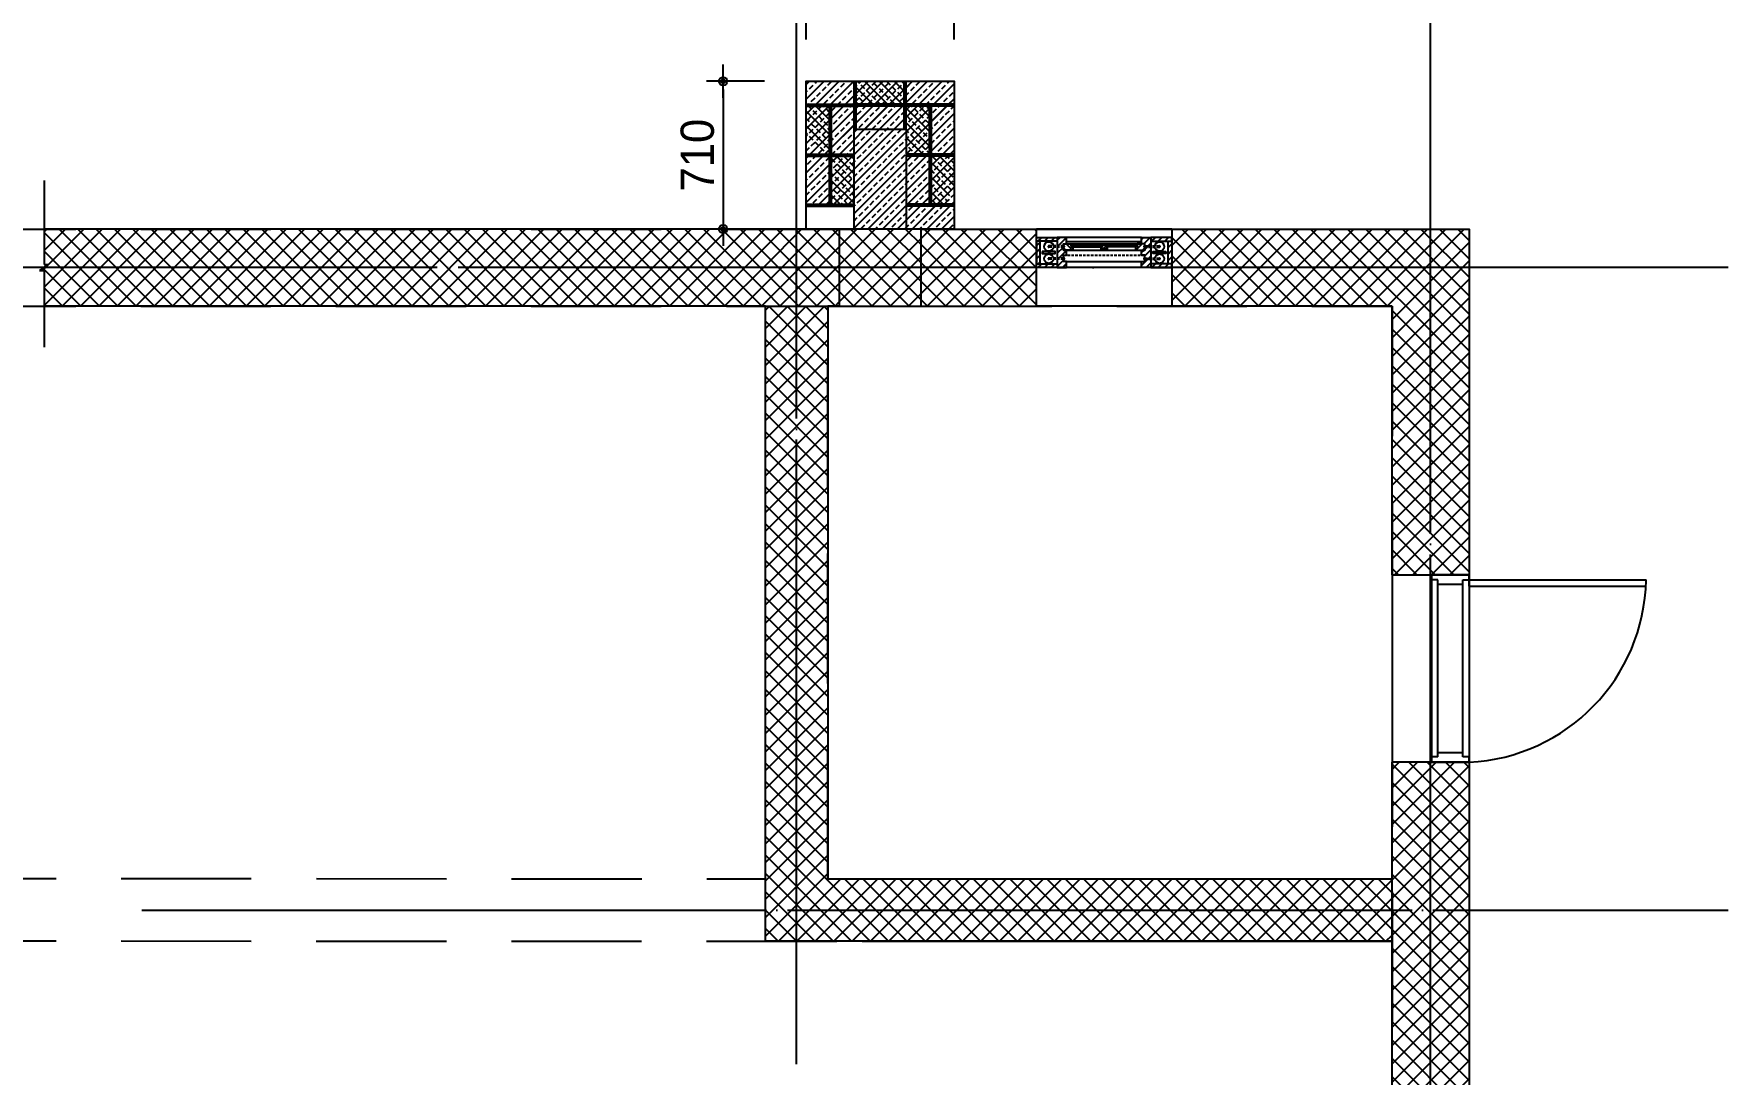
# Model space of a CAD drawing. Extents: x 62963 to 96603, y -130392 to -106632.
# Drawn here: x 83411 to 91548, y -117040 to -112045 of the extents above; entities that cross this region are included whole.
import ezdxf

# ---------------------------------------------------------------- set-up
doc = ezdxf.new("R2010")
doc.units = 0
doc.header["$LTSCALE"] = 50
doc.header["$MEASUREMENT"] = 0
doc.header["$PDMODE"] = 35
doc.header["$PDSIZE"] = -10
doc.linetypes.add('CEN', pattern=[62, 60, -1, 0, -1])
doc.linetypes.add('HIDDEN', pattern=[0.375, 0.25, -0.125])
doc.layers.get('0').update_dxf_attribs({"linetype": 'CONTINUOUS'})
doc.layers.get('DEFPOINTS').update_dxf_attribs({"linetype": 'CONTINUOUS'})
for name, color, linetype in [('4', 4, 'CONTINUOUS'), ('9', 9, 'CONTINUOUS'), ('CEN', 1, 'CEN'), ('COL', 2, 'CONTINUOUS'), ('h', 5, 'CONTINUOUS'), ('HAT', 5, 'CONTINUOUS'), ('hid', 5, 'HIDDEN'), ('SYM', 7, 'CONTINUOUS'), ('W-2', 2, 'CONTINUOUS'), ('WAL', 3, 'CONTINUOUS'), ('WID', 4, 'CONTINUOUS')]:
    doc.layers.add(name, color=color, linetype=linetype)
doc.styles.add('GHS', font='HYWULM_0.TTF')
doc.styles.add('현창', font='HYWULM_0.TTF')
doc.dimstyles.new('STANDARD$0', dxfattribs={"dimscale": 30, "dimtxt": 3, "dimasz": 1, "dimexe": 2, "dimexo": 5, "dimgap": 0.9, "dimtad": 1, "dimtoh": 1, "dimdec": 4, "dimzin": 0, "dimdsep": 46, "dimlunit": 6, "dimtxsty": 'GHS', "dimblk1": 'DIMDOT', "dimblk2": 'DIMDOT', "dimsah": 1, "dimcen": 0.09, "dimadec": 0, "dimazin": 0, "dimtfac": 1, "dimtdec": 4, "dimtofl": 0, "dimtmove": 2, "dimatfit": 3, "dimldrblk": 'DIMDOT', "dimfxl": 1, "dimtolj": 1, "dimtzin": 0, "dimarcsym": 0})
pattern_1 = [(45, (35322.82, 1087401.895), (-44.1941738, 44.1941738), []), (135, (35322.82, 1087401.895), (-44.1941738, -44.1941738), [])]
pattern_2 = [(45, (48766.4, 566930.064), (-44.194174, 44.194174), []), (135, (48766.4, 566930.064), (-44.194174, -44.194174), [])]
pattern_3 = [(45, (1115.414, -38429.577), (-15.715448, 15.715448), [])]
pattern_4 = [(45, (875.414, -38429.577), (-15.715448, 15.715448), [])]
pattern_5 = [(45, (48766.4, 566930.064), (-35.355339, 35.355339), []), (45, (48801.76, 566930.064), (-35.355339, 35.355339), [25, -12.5])]
pattern_6 = [(135, (48766.4, 566930.064), (-35.355339, -35.355339), []), (135, (48766.4, 566965.42), (-35.355339, -35.355339), [25, -12.5])]

# ---------------------------------------------------------------- blocks, each defined once
blk = doc.blocks.new('DIMDOT')
at = {"linetype": 'Continuous'}
blk.add_line((-2, 0), (2, 0), dxfattribs=at)
for radius in [0.5, 0.25]:
    blk.add_circle((0, 0), radius, dxfattribs=at)
blk = doc.blocks.new('*D10')
at = {"layer": 'DEFPOINTS', "color": 0}
for p in [(91548, -113166.9), (91548, -121956.9), (92931.1, -121956.9)]:
    blk.add_point(p, dxfattribs=at)
at = {"layer": 'SYM', "color": 211, "lineweight": -2}
for p, q in [((91748, -113166.9), (93011.1, -113166.9)), ((92931.1, -113206.9), (92931.1, -121916.9)), ((91748, -121956.9), (93011.1, -121956.9))]:
    blk.add_line(p, q, dxfattribs=at)
at = {"layer": 'SYM', "color": 211, "lineweight": -2, "xscale": 40, "yscale": 40, "zscale": 40}
for p, rotation in [((92931.1, -113166.9), 90), ((92931.1, -121956.9), 270)]:
    blk.add_blockref('DIMDOT', p, dxfattribs=dict(at, rotation=rotation))
at = {"layer": 'SYM', "color": 0, "insert": (92795.6, -117561.9), "char_height": 160, "attachment_point": 5, "rotation": 90, "style": '현창'}
blk.add_mtext('\\A1;8,790', dxfattribs=at)
blk = doc.blocks.new('*D11')
at = {"layer": 'DEFPOINTS', "color": 0}
for p in [(91548, -113166.9), (92419, -113166.9), (91548, -116251.9)]:
    blk.add_point(p, dxfattribs=at)
at = {"layer": 'SYM', "color": 211, "lineweight": -2}
for p, q in [((91748, -113166.9), (92499, -113166.9)), ((92419, -116211.9), (92419, -113206.9)), ((91748, -116251.9), (92499, -116251.9))]:
    blk.add_line(p, q, dxfattribs=at)
at = {"layer": 'SYM', "color": 211, "lineweight": -2, "xscale": 40, "yscale": 40, "zscale": 40}
for p, rotation in [((92419, -113166.9), 90), ((92419, -116251.9), 270)]:
    blk.add_blockref('DIMDOT', p, dxfattribs=dict(at, rotation=rotation))
at = {"layer": 'SYM', "color": 0, "insert": (92283.4, -114709.4), "char_height": 160, "attachment_point": 5, "rotation": 90, "style": '현창'}
blk.add_mtext('\\A1;3,085', dxfattribs=at)
blk = doc.blocks.new('*D2')
at = {"layer": 'DEFPOINTS', "color": 0}
for p in [(87120.2, -111872.9), (87120.2, -112271.9), (87830.2, -112271.9)]:
    blk.add_point(p, dxfattribs=at)
at = {"layer": 'SYM', "color": 211, "lineweight": -2}
for p, q in [((87120.2, -112071.9), (87120.2, -111792.9)), ((87830.2, -112071.9), (87830.2, -111792.9)), ((87790.2, -111872.9), (87160.2, -111872.9))]:
    blk.add_line(p, q, dxfattribs=at)
at = {"layer": 'SYM', "color": 211, "lineweight": -2, "xscale": 40, "yscale": 40, "zscale": 40, "rotation": 180}
blk.add_blockref('DIMDOT', (87120.2, -111872.9), dxfattribs=at)
at = {"layer": 'SYM', "color": 211, "lineweight": -2, "xscale": 40, "yscale": 40, "zscale": 40}
blk.add_blockref('DIMDOT', (87830.2, -111872.9), dxfattribs=at)
at = {"layer": 'SYM', "color": 0, "insert": (87475.2, -111749.7), "char_height": 160, "attachment_point": 5, "style": '현창'}
blk.add_mtext('\\A1;710', dxfattribs=at)
blk = doc.blocks.new('*D3')
at = {"layer": 'DEFPOINTS', "color": 0}
for p in [(87120.2, -112271.9), (86721.2, -112981.9), (87120.2, -112981.9)]:
    blk.add_point(p, dxfattribs=at)
at = {"layer": 'SYM', "color": 211, "lineweight": -2}
for p, q in [((86920.2, -112271.9), (86641.2, -112271.9)), ((86721.2, -112311.9), (86721.2, -112941.9)), ((86920.2, -112981.9), (86641.2, -112981.9))]:
    blk.add_line(p, q, dxfattribs=at)
at = {"layer": 'SYM', "color": 211, "lineweight": -2, "xscale": 40, "yscale": 40, "zscale": 40}
for p, rotation in [((86721.2, -112271.9), 90), ((86721.2, -112981.9), 270)]:
    blk.add_blockref('DIMDOT', p, dxfattribs=dict(at, rotation=rotation))
at = {"layer": 'SYM', "color": 0, "insert": (86598, -112626.9), "char_height": 160, "attachment_point": 5, "rotation": 90, "style": '현창'}
blk.add_mtext('\\A1;710', dxfattribs=at)

msp = doc.modelspace()

# ---------------------------------------------------------------- hatches: boundary and pattern name
at = {"layer": '9'}
h = msp.add_hatch(dxfattribs=at)
h.set_pattern_fill('ANSI31', color=256, scale=7, angle=360, style=0)
h.set_pattern_definition([(45, (1115.414, -38445.884), (-15.715448, 15.715448), [])])
h.paths.add_polyline_path([(88326.04622, -113021.91756), (88326.04622, -113039.91756), (88226.04622, -113039.91756), (88226.04622, -113021.91756)])
h = msp.add_hatch(dxfattribs=at)
h.set_pattern_fill('ANSI31', color=256, scale=7, angle=360, style=0)
h.set_pattern_definition([(45, (221993.34, -178733.99), (-15.7154482, 15.7154482), [])])
h.paths.add_polyline_path([(88356.04622, -113052.91756), (88371.04622, -113052.91756), (88371.04622, -113021.91756), (88356.04622, -113021.91756), (88326.04622, -113021.91756), (88326.04622, -113166.91756), (88371.04622, -113166.91756), (88371.04622, -113136.91756), (88356.04622, -113136.91756), (88356.04622, -113106.91756), (88371.04622, -113106.91756), (88371.04622, -113082.91756), (88356.04622, -113082.91756)])
h = msp.add_hatch(dxfattribs=at)
h.set_pattern_fill('ANSI31', color=256, scale=7, angle=360, style=0)
h.set_pattern_definition([(45, (221483.34, -178733.99), (-15.7154482, 15.7154482), [])])
h.paths.add_polyline_path([(88746.04622, -113052.91756), (88731.04622, -113052.91756), (88731.04622, -113021.91756), (88746.04622, -113021.91756), (88776.04622, -113021.91756), (88776.04622, -113166.91756), (88731.04622, -113166.91756), (88731.04622, -113136.91756), (88746.04622, -113136.91756), (88746.04622, -113106.91756), (88731.04622, -113106.91756), (88731.04622, -113082.91756), (88746.04622, -113082.91756)])
h = msp.add_hatch(dxfattribs=at)
h.set_pattern_fill('ANSI31', color=256, scale=7, angle=360, style=0)
h.set_pattern_definition([(45, (875.414, -38445.884), (-15.715448, 15.715448), [])])
h.paths.add_polyline_path([(88776.04622, -113021.91756), (88776.04622, -113039.91756), (88876.04622, -113039.91756), (88876.04622, -113021.91756)])
h = msp.add_hatch(dxfattribs=at)
h.set_pattern_fill('ANSI31', color=256, scale=7, angle=360, style=0)
h.set_pattern_definition(pattern_3)
h.paths.add_polyline_path([(88244.04622, -113039.91756), (88226.04622, -113039.91756), (88226.04622, -113148.91756), (88244.04622, -113148.91756)])
h = msp.add_hatch(dxfattribs=at)
h.set_pattern_fill('ANSI31', color=256, scale=7, angle=360, style=0)
h.set_pattern_definition(pattern_3)
h.paths.add_polyline_path([(88254.04622, -113089.91756), (88254.04622, -113099.91756), (88316.04622, -113099.91756), (88316.04622, -113089.91756)])
h = msp.add_hatch(dxfattribs=at)
h.set_pattern_fill('ANSI31', color=256, scale=7, angle=270, style=0)
h.set_pattern_definition([(315, (161787.295, -24036.333), (15.715448, 15.715448), [])])
h.paths.add_polyline_path([(88392.04622, -113067.91756), (88401.04622, -113067.91756), (88401.04622, -113082.91756), (88356.04622, -113082.91756), (88356.04622, -113052.91756), (88392.04622, -113052.91756), (88392.04622, -113059.91756), (88392.04622, -113062.91756)])
h = msp.add_hatch(dxfattribs=at)
h.set_pattern_fill('ANSI31', color=256, scale=7, angle=360, style=0)
h.set_pattern_definition([(225, (58223.527, -177658.4), (15.715448, -15.715448), [])])
h.paths.add_polyline_path([(88542.04622, -113057.91756), (88560.04622, -113057.91756), (88566.04622, -113060.41756), (88566.04622, -113062.91756), (88559.04622, -113062.91756), (88559.04622, -113067.91756), (88566.04622, -113067.91756), (88566.04622, -113077.91756), (88536.04622, -113077.91756), (88536.04622, -113067.91756), (88543.04622, -113067.91756), (88543.04622, -113062.91756), (88536.04622, -113062.91756), (88536.04622, -113060.41756)])
h = msp.add_hatch(dxfattribs=at)
h.set_pattern_fill('ANSI31', color=256, scale=7, angle=270, style=0)
h.set_pattern_definition([(225, (15314.797, -24036.333), (-15.715448, 15.715448), [])])
h.paths.add_polyline_path([(88710.04622, -113067.91756), (88701.04622, -113067.91756), (88701.04622, -113082.91756), (88746.04622, -113082.91756), (88746.04622, -113052.91756), (88710.04622, -113052.91756), (88710.04622, -113059.91756), (88710.04622, -113062.91756)])
h = msp.add_hatch(dxfattribs=at)
h.set_pattern_fill('ANSI31', color=256, scale=7, angle=360, style=0)
h.set_pattern_definition(pattern_4)
h.paths.add_polyline_path([(88848.04622, -113089.91756), (88848.04622, -113099.91756), (88786.04622, -113099.91756), (88786.04622, -113089.91756)])
h = msp.add_hatch(dxfattribs=at)
h.set_pattern_fill('ANSI31', color=256, scale=7, angle=360, style=0)
h.set_pattern_definition(pattern_4)
h.paths.add_polyline_path([(88858.04622, -113039.91756), (88876.04622, -113039.91756), (88876.04622, -113148.91756), (88858.04622, -113148.91756)])
h = msp.add_hatch(dxfattribs=at)
h.set_pattern_fill('ANSI31', color=256, scale=7, angle=360, style=0)
h.set_pattern_definition([(45, (1115.414, -38572.884), (-15.715448, 15.715448), [])])
h.paths.add_polyline_path([(88326.04622, -113148.91756), (88326.04622, -113166.91756), (88226.04622, -113166.91756), (88226.04622, -113148.91756)])
h = msp.add_hatch(dxfattribs=at)
h.set_pattern_fill('ANSI31', color=256, scale=7, angle=360, style=0)
h.set_pattern_definition([(45, (875.414, -38572.884), (-15.715448, 15.715448), [])])
h.paths.add_polyline_path([(88776.04622, -113148.91756), (88776.04622, -113166.91756), (88876.04622, -113166.91756), (88876.04622, -113148.91756)])
at = {"layer": 'HAT'}
h = msp.add_hatch(dxfattribs=at)
h.set_pattern_fill('ANSI33', color=256, scale=200, style=0)
h.set_pattern_definition(pattern_5)
h.paths.add_polyline_path([(87120.23516, -112271.91752), (87120.23516, -112381.91752), (87350.23516, -112381.91752), (87350.23516, -112271.91752)])
h = msp.add_hatch(dxfattribs=at)
h.set_pattern_fill('ANSI33', color=256, scale=200, style=0)
h.set_pattern_definition(pattern_5)
h.paths.add_polyline_path([(87350.23516, -112981.9175), (87830.23516, -112981.9175), (87830.23516, -112271.91752), (87120.23516, -112271.91752), (87120.23516, -112871.91752), (87350.23516, -112871.91752)])
h = msp.add_hatch(dxfattribs=at)
h.set_pattern_fill('ANSI33', color=256, scale=200, angle=90, style=0)
h.set_pattern_definition(pattern_6)
h.paths.add_polyline_path([(87360.23516, -112271.91752), (87360.23516, -112381.91752), (87590.23516, -112381.91752), (87590.23516, -112271.91752)])
h = msp.add_hatch(dxfattribs=at)
h.set_pattern_fill('ANSI33', color=256, scale=200, style=0)
h.set_pattern_definition(pattern_5)
h.paths.add_polyline_path([(87600.23516, -112271.91752), (87600.23516, -112381.91752), (87830.23516, -112381.91752), (87830.23516, -112271.91752)])
h = msp.add_hatch(dxfattribs=at)
h.set_pattern_fill('ANSI33', color=256, scale=200, angle=90, style=0)
h.set_pattern_definition(pattern_6)
h.paths.add_polyline_path([(87230.23516, -112391.91752), (87120.23516, -112391.91752), (87120.23516, -112524.91387), (87199.65537, -112621.91752), (87230.23516, -112621.91752)])
h = msp.add_hatch(dxfattribs=at)
h.set_pattern_fill('ANSI33', color=256, scale=200, style=0)
h.set_pattern_definition(pattern_5)
h.paths.add_polyline_path([(87240.23516, -112621.91752), (87350.23516, -112621.91752), (87350.23516, -112501.91752), (87350.23516, -112391.91752), (87240.23516, -112391.91752)])
h = msp.add_hatch(dxfattribs=at)
h.set_pattern_fill('ANSI33', color=256, scale=200, style=0)
h.set_pattern_definition(pattern_5)
h.paths.add_polyline_path([(87590.23516, -112391.91752), (87360.23516, -112391.91752), (87360.23516, -112501.91752), (87590.23516, -112501.91752)])
h = msp.add_hatch(dxfattribs=at)
h.set_pattern_fill('ANSI33', color=256, scale=200, angle=90, style=0)
h.set_pattern_definition(pattern_6)
h.paths.add_polyline_path([(87710.23516, -112391.91752), (87600.23516, -112391.91752), (87600.23516, -112501.91752), (87600.23516, -112621.91752), (87710.23516, -112621.91752)])
h = msp.add_hatch(dxfattribs=at)
h.set_pattern_fill('ANSI33', color=256, scale=200, style=0)
h.set_pattern_definition(pattern_5)
h.paths.add_polyline_path([(87720.23516, -112621.91752), (87830.23516, -112621.91752), (87830.23516, -112391.91752), (87720.23516, -112391.91752)])
h = msp.add_hatch(dxfattribs=at)
h.set_pattern_fill('ANSI33', color=256, scale=200, style=0)
h.set_pattern_definition(pattern_5)
h.paths.add_polyline_path([(87230.23516, -112643.29586), (87224.24848, -112631.91752), (87120.23516, -112631.91752), (87120.23516, -112861.91752), (87230.23516, -112861.91752)])
h.paths.add_polyline_path([(87230.23516, -112631.91752), (87224.24848, -112631.91752), (87230.23516, -112643.29586)])
h = msp.add_hatch(dxfattribs=at)
h.set_pattern_fill('ANSI33', color=256, scale=200, angle=90, style=0)
h.set_pattern_definition(pattern_6)
h.paths.add_polyline_path([(87350.23516, -112631.91752), (87240.23516, -112631.91752), (87240.23516, -112671.48157), (87247.33607, -112680.15461, -0.6328357386), (87263.8752, -112687.98881, -1), (87243.6252, -112687.98881, -0.2248629502), (87247.33607, -112680.15461), (87240.23516, -112671.48157), (87240.23516, -112861.91752), (87350.23516, -112861.91752)])
h = msp.add_hatch(dxfattribs=at)
h.set_pattern_fill('ANSI33', color=256, scale=200, style=0)
h.set_pattern_definition(pattern_5)
h.paths.add_polyline_path([(87710.23516, -112631.91752), (87600.23516, -112631.91752), (87600.23516, -112861.91752), (87710.23516, -112861.91752)])
h = msp.add_hatch(dxfattribs=at)
h.set_pattern_fill('ANSI33', color=256, scale=200, angle=90, style=0)
h.set_pattern_definition(pattern_6)
h.paths.add_polyline_path([(87720.23516, -112861.91752), (87789.81444, -112861.91752), (87830.23516, -112784.17446), (87830.23516, -112631.91752), (87720.23516, -112631.91752)])
h = msp.add_hatch(dxfattribs=at)
h.set_pattern_fill('ANSI33', color=256, scale=200, style=0)
h.set_pattern_definition(pattern_5)
h.paths.add_polyline_path([(87784.61517, -112871.91752), (87600.23516, -112871.91752), (87600.23516, -112981.9175), (87600.23516, -112981.91753), (87671.91096, -112981.91753), (87671.91096, -112981.9175), (87727.4232, -112981.9175)])
h.paths.add_polyline_path([(87830.23516, -112871.91752), (87784.61517, -112871.91752), (87727.4232, -112981.9175), (87830.23516, -112981.9175)])
h = msp.add_hatch(dxfattribs=at)
h.set_pattern_fill('ANSI37', color=256, scale=500, style=0)
h.set_pattern_definition(pattern_2)
h.paths.add_polyline_path([(86181.2217, -113166.91752), (86279.90988, -112982.66115), (83460.43892, -112982.66115), (83460.43892, -113152.46015), (83477.67528, -113152.46015), (83457.46156, -113166.91752)])
h.paths.add_polyline_path([(86082.13522, -113351.9175), (86181.2217, -113166.91752), (83457.46156, -113166.91752), (83437.24785, -113181.37488), (83460.43892, -113181.37488), (83460.43892, -113351.9175)])
h.paths.add_polyline_path([(86924.02273, -113351.9175), (86924.02273, -113166.91752), (86324.02273, -113166.91752), (86324.02273, -113351.9175)])
h.paths.add_polyline_path([(86924.02273, -113166.91752), (86924.02273, -112982.66115), (86324.02273, -112982.66115), (86324.02273, -113166.91752)])
h.paths.add_polyline_path([(86082.13522, -113351.9175), (86324.02273, -113351.9175), (86324.02273, -113166.91752), (86181.2217, -113166.91752)])
h.paths.add_polyline_path([(86181.2217, -113166.91752), (86324.02273, -113166.91752), (86324.02273, -112982.66115), (86279.90988, -112982.66115)])
h = msp.add_hatch(dxfattribs=at)
h.set_pattern_fill('ANSI37', color=256, scale=500, style=0)
h.set_pattern_definition(pattern_2)
h.paths.add_polyline_path([(87074.02273, -112981.91753), (86924.02273, -112981.91753), (86924.02273, -113166.91752), (87074.02273, -113166.91752)])
h.paths.add_polyline_path([(87074.02273, -112981.91753), (87074.02273, -113166.91752), (87278.55935, -113166.91752), (87278.55935, -112981.91753)])
h.paths.add_polyline_path([(87278.55935, -113351.9175), (87278.55935, -113166.91752), (87074.02273, -113166.91752), (87074.02273, -113351.9175)])
h.paths.add_polyline_path([(87074.02273, -113166.91752), (86924.02273, -113166.91752), (86924.02273, -113351.9175), (87074.02273, -113351.9175)])
h = msp.add_hatch(dxfattribs=at)
h.set_pattern_fill('ANSI37', color=256, scale=500, style=0)
h.set_pattern_definition(pattern_2)
h.paths.add_polyline_path([(87671.91096, -112981.91753), (87278.55935, -112981.9175), (87278.55935, -113351.91752), (87671.91096, -113351.91755)])
h = msp.add_hatch(dxfattribs=at)
h.set_pattern_fill('ANSI37', color=256, scale=500, style=0)
h.set_pattern_definition(pattern_2)
h.paths.add_polyline_path([(88226.04622, -113166.91752), (88226.04622, -112981.91752), (88196.52273, -112981.91752), (88196.52273, -112981.9175), (87830.23516, -112981.9175), (87830.23516, -112981.91752), (87727.4232, -112981.91752), (87671.91096, -113088.6868), (87671.91096, -113166.91752)])
h.paths.add_polyline_path([(87671.91096, -113166.91752), (87671.91096, -113351.9175), (88226.04622, -113351.9175), (88226.04622, -113166.91752)])
h.paths.add_polyline_path([(87671.91096, -113088.6868), (87727.4232, -112981.91752), (87671.91096, -112981.91752)], flags=16)
h = msp.add_hatch(dxfattribs=at)
h.set_pattern_fill('ANSI37', color=256, scale=500, style=0)
h.set_pattern_definition(pattern_2)
h.paths.add_polyline_path([(90119.02273, -113166.91752), (88876.04622, -113166.91752), (88876.04622, -113351.9175), (89934.02273, -113351.9175), (89934.02273, -114641.91752), (90119.02273, -114641.91752)])
h.paths.add_polyline_path([(90304.02273, -113166.91752), (90119.02273, -113166.91752), (90119.02273, -114641.91752), (90304.02273, -114641.91752)])
h.paths.add_polyline_path([(90304.02273, -112981.91752), (90119.02273, -112981.91752), (90119.02273, -113166.91752), (90304.02273, -113166.91752)])
h.paths.add_polyline_path([(90119.02273, -112981.91752), (88876.04622, -112981.91752), (88876.04622, -113166.91752), (90119.02273, -113166.91752)])
h = msp.add_hatch(dxfattribs=at)
h.set_pattern_fill('ANSI37', color=256, scale=500, style=0)
h.set_pattern_definition(pattern_1)
h.paths.add_polyline_path([(86924.02273, -116401.91752), (87224.02273, -116401.91752), (89934.02273, -116401.91752), (89934.02273, -116101.91752), (87224.02273, -116101.91752), (87224.02273, -113351.91752), (86924.02273, -113351.91752)])
h = msp.add_hatch(dxfattribs=at)
h.set_pattern_fill('ANSI37', color=256, scale=500, style=0)
h.set_pattern_definition(pattern_1)
h.paths.add_polyline_path([(89934.02273, -119496.91752), (90304.02273, -119496.91752), (90304.02273, -115541.91752), (89934.02273, -115541.91752)])

# ---------------------------------------------------------------- linework, layer by layer
for p, q in [((87350.23516, -112501.91752), (87600.23516, -112501.91752)), ((87350.23516, -112981.91752), (87350.23516, -112501.91752)), ((87600.23516, -112501.91752), (87600.23516, -112981.91752)), ((88876.04622, -113142.22485), (88876.04622, -113148.91756))]:
    msp.add_line(p, q)
msp.add_lwpolyline([(87350.23516, -112981.91752), (87120.23516, -112981.91752), (87120.23516, -112271.91752), (87830.23516, -112271.91752), (87830.23516, -112981.91752), (87600.23516, -112981.91752)])
for points in [[(88401.04622, -113062.91756), (88392.04622, -113062.91756), (88392.04622, -113052.91756)], [(88701.04622, -113062.91756), (88710.04622, -113062.91756), (88710.04622, -113052.91756)]]:
    msp.add_lwpolyline(points, close=True)
for centre in [(88285.04622, -113065.90725), (88285.04622, -113123.92788), (88817.04622, -113065.90725), (88817.04622, -113123.92788)]:
    msp.add_circle(centre, 22.5)
for centre, start, end in [((88356.04622, -113065.90725), 270, 90), ((88746.04622, -113065.90725), 90, 270), ((88356.04622, -113123.92788), 270, 90), ((88746.04622, -113123.92788), 90, 270)]:
    msp.add_arc(centre, 5, start, end)
at = {"layer": '4'}
for p, q in [((88731.04622, -113021.91756), (88371.04622, -113021.91756)), ((88731.04622, -113166.91756), (88371.04622, -113166.91756))]:
    msp.add_line(p, q, dxfattribs=at)
at = {"layer": '9'}
for p, q in [((88356.04622, -113082.91756), (88746.04622, -113082.91756)), ((88371.04622, -113040.91756), (88731.04622, -113040.91756)), ((88392.04622, -113052.91756), (88731.04622, -113052.91756)), ((88371.04622, -113136.91756), (88739.04622, -113136.91756))]:
    msp.add_line(p, q, dxfattribs=at)
for points in [[(88543.04622, -113067.91756), (88543.04622, -113062.91756), (88392.04622, -113062.91756), (88392.04622, -113067.91756)], [(88559.04622, -113067.91756), (88559.04622, -113062.91756), (88710.04622, -113062.91756), (88710.04622, -113067.91756)]]:
    msp.add_lwpolyline(points, close=True, dxfattribs=at)
at = {"layer": 'CEN'}
for p, q in [((87074.02273, -116992.03132), (87074.02273, -110300.7152)), ((90119.02273, -123745.12493), (90119.02273, -110300.7152)), ((91547.97816, -113166.91752), (68769.41216, -113166.91752)), ((83929.64454, -116251.91752), (91547.97816, -116251.91752))]:
    msp.add_line(p, q, dxfattribs=at)
msp.add_lwpolyline([(83460.43892, -112748.90234), (83460.43892, -113152.46015), (83477.67528, -113152.46015), (83437.24785, -113181.37488), (83460.43892, -113181.37488), (83460.43892, -113548.82952)], dxfattribs=at)
at = {"layer": 'COL'}
for p, q in [((87278.55935, -112981.9175), (83460.43892, -112981.91753)), ((87671.91096, -112981.91753), (88226.04622, -112981.9175)), ((87671.91096, -113351.91755), (88226.04622, -113351.91756))]:
    msp.add_line(p, q, dxfattribs=at)
at = {"layer": 'h'}
for p, q in [((87350.23516, -112501.91752), (87350.23516, -112271.91752)), ((87360.23516, -112501.91752), (87360.23516, -112271.91752)), ((87590.23516, -112501.91752), (87590.23516, -112271.91752)), ((87600.23516, -112501.91752), (87600.23516, -112271.91752)), ((87230.23516, -112391.91752), (87230.23516, -112621.91752)), ((87240.23516, -112391.91752), (87240.23516, -112621.91752)), ((87710.23516, -112391.91752), (87710.23516, -112621.91752)), ((87720.23516, -112391.91752), (87720.23516, -112621.91752)), ((87230.23516, -112631.91752), (87230.23516, -112861.91752)), ((87240.23516, -112631.91752), (87240.23516, -112861.91752)), ((87710.23516, -112631.91752), (87710.23516, -112861.91752)), ((87720.23516, -112631.91752), (87720.23516, -112861.91752))]:
    msp.add_line(p, q, dxfattribs=at)
for points in [[(87120.23516, -112381.91752), (87350.23516, -112381.91752)], [(87120.23516, -112391.91752), (87350.23516, -112391.91752)], [(87590.23516, -112381.91752), (87360.23516, -112381.91752)], [(87590.23516, -112391.91752), (87360.23516, -112391.91752)], [(87830.23516, -112381.91752), (87600.23516, -112381.91752)], [(87830.23516, -112391.91752), (87600.23516, -112391.91752)], [(87120.23516, -112621.91752), (87350.23516, -112621.91752)], [(87120.23516, -112631.91752), (87350.23516, -112631.91752)], [(87830.23516, -112621.91752), (87600.23516, -112621.91752)], [(87830.23516, -112631.91752), (87600.23516, -112631.91752)], [(87120.23516, -112861.91752), (87350.23516, -112861.91752)], [(87830.23516, -112861.91752), (87600.23516, -112861.91752)], [(87120.23516, -112871.91752), (87350.23516, -112871.91752)], [(87830.23516, -112871.91752), (87600.23516, -112871.91752)]]:
    msp.add_lwpolyline(points, dxfattribs=at)
at = {"layer": 'HAT', "linetype": 'HIDDEN', "ltscale": 50}
for p, q in [((86924.02273, -116101.9175), (86924.02273, -113351.9175)), ((87224.02273, -116101.9175), (87224.02273, -113351.9175)), ((80079.88905, -116099.06944), (86924.02273, -116101.9175)), ((87224.02273, -116101.9175), (87389.02273, -116101.9175)), ((87389.02273, -116101.9175), (89934.02273, -116101.9175)), ((80079.43833, -116398.60798), (87389.02273, -116401.9175)), ((87389.02273, -116401.9175), (89934.02273, -116401.9175))]:
    msp.add_line(p, q, dxfattribs=at)
for points in [[(72674.02273, -112981.9175), (90304.02273, -112981.9175), (90304.02273, -117191.9175)], [(72674.02273, -113351.9175), (89934.02273, -113351.9175), (89934.02273, -117191.9175)]]:
    msp.add_lwpolyline(points, dxfattribs=at)
at = {"layer": 'hid'}
for p, q in [((88356.04622, -113062.90725), (88285.04622, -113062.90725)), ((88356.04622, -113068.90725), (88285.04622, -113068.90725)), ((88356.04622, -113106.91756), (88746.04622, -113106.91756)), ((88746.04622, -113062.90725), (88817.04622, -113062.90725)), ((88746.04622, -113068.90725), (88817.04622, -113068.90725)), ((88356.04622, -113120.92788), (88285.04622, -113120.92788)), ((88356.04622, -113126.92788), (88285.04622, -113126.92788)), ((88746.04622, -113120.92788), (88817.04622, -113120.92788)), ((88746.04622, -113126.92788), (88817.04622, -113126.92788))]:
    msp.add_line(p, q, dxfattribs=at)
for centre, start, end in [((88285.04622, -113065.90725), 90, 270), ((88817.04622, -113065.90725), 270, 90), ((88285.04622, -113123.92788), 90, 270), ((88817.04622, -113123.92788), 270, 90)]:
    msp.add_arc(centre, 3, start, end, dxfattribs=at)
at = {"layer": 'W-2'}
for p, q in [((87399.02273, -116101.91752), (89934.02273, -116101.91752)), ((87524.02273, -116401.91752), (89934.02273, -116401.91752))]:
    msp.add_line(p, q, dxfattribs=at)
for points in [[(87009.74561, -112981.91753), (87278.55935, -112981.91752)], [(87278.55935, -112981.9175), (87278.55935, -112981.91749), (87278.55935, -112981.9175)], [(88876.04622, -112981.91756), (90304.02273, -112981.91752), (90304.02273, -113351.91752)], [(89934.02273, -112981.91752), (89934.02273, -112981.91752), (90304.02273, -112981.91752), (90304.02273, -114641.91752)], [(87224.02273, -116401.91752), (87224.02273, -116401.91752), (86924.02273, -116401.91752), (86924.02273, -113351.91752), (83460.43892, -113351.9175)], [(87278.55935, -113351.9175), (87224.02273, -113351.91753)], [(87278.55935, -113351.91752), (87224.02273, -113351.91753), (87224.02273, -116101.91752)], [(89934.02273, -113351.91752), (88876.04622, -113351.9175)], [(89934.02273, -114641.91752), (89934.02273, -113351.91752)], [(89934.02273, -119496.91752), (89934.02273, -115541.91752)], [(90304.02273, -115541.91752), (90304.02273, -119496.91752)], [(87224.02273, -116101.91752), (89934.02273, -116101.91752)], [(89934.02273, -116401.91752), (87224.02273, -116401.91752)]]:
    msp.add_lwpolyline(points, dxfattribs=at)
at = {"layer": 'WAL'}
for points in [[(88326.04622, -113021.91756), (88326.04622, -113039.91756), (88226.04622, -113039.91756), (88226.04622, -113021.91756)], [(88776.04622, -113021.91756), (88776.04622, -113039.91756), (88876.04622, -113039.91756), (88876.04622, -113021.91756)], [(88244.04622, -113039.91756), (88226.04622, -113039.91756), (88226.04622, -113148.91756), (88244.04622, -113148.91756)], [(88254.04622, -113089.91756), (88254.04622, -113099.91756), (88316.04622, -113099.91756), (88316.04622, -113089.91756)], [(88392.04622, -113067.91756), (88401.04622, -113067.91756), (88401.04622, -113082.91756), (88356.04622, -113082.91756), (88356.04622, -113052.91756), (88392.04622, -113052.91756), (88392.04622, -113059.91756), (88392.04622, -113062.91756)], [(88710.04622, -113067.91756), (88701.04622, -113067.91756), (88701.04622, -113082.91756), (88746.04622, -113082.91756), (88746.04622, -113052.91756), (88710.04622, -113052.91756), (88710.04622, -113059.91756), (88710.04622, -113062.91756)], [(88848.04622, -113089.91756), (88848.04622, -113099.91756), (88786.04622, -113099.91756), (88786.04622, -113089.91756)], [(88858.04622, -113039.91756), (88876.04622, -113039.91756), (88876.04622, -113148.91756), (88858.04622, -113148.91756)], [(88326.04622, -113148.91756), (88326.04622, -113166.91756), (88226.04622, -113166.91756), (88226.04622, -113148.91756)], [(88776.04622, -113148.91756), (88776.04622, -113166.91756), (88876.04622, -113166.91756), (88876.04622, -113148.91756)]]:
    msp.add_lwpolyline(points, close=True, dxfattribs=at)
for points in [[(88356.04622, -113052.91756), (88371.04622, -113052.91756), (88371.04622, -113021.91756), (88356.04622, -113021.91756), (88326.04622, -113021.91756), (88326.04622, -113166.91756), (88371.04622, -113166.91756), (88371.04622, -113136.91756), (88356.04622, -113136.91756), (88356.04622, -113106.91756), (88371.04622, -113106.91756), (88371.04622, -113082.91756), (88356.04622, -113082.91756), (88356.04622, -113052.91756)], [(88746.04622, -113052.91756), (88731.04622, -113052.91756), (88731.04622, -113021.91756), (88746.04622, -113021.91756), (88776.04622, -113021.91756), (88776.04622, -113166.91756), (88731.04622, -113166.91756), (88731.04622, -113136.91756), (88746.04622, -113136.91756), (88746.04622, -113106.91756), (88731.04622, -113106.91756), (88731.04622, -113082.91756), (88746.04622, -113082.91756), (88746.04622, -113052.91756)], [(88356.04622, -113071.91756), (88356.04622, -113082.91756)], [(88356.04622, -113071.91756), (88356.04622, -113082.91756)], [(88542.04622, -113057.91756), (88560.04622, -113057.91756), (88566.04622, -113060.41756), (88566.04622, -113062.91756), (88559.04622, -113062.91756), (88559.04622, -113067.91756), (88566.04622, -113067.91756), (88566.04622, -113077.91756), (88536.04622, -113077.91756), (88536.04622, -113067.91756), (88543.04622, -113067.91756), (88543.04622, -113062.91756), (88536.04622, -113062.91756), (88536.04622, -113060.41756), (88542.04622, -113057.91756)], [(88746.04622, -113071.91756), (88746.04622, -113082.91756)]]:
    msp.add_lwpolyline(points, dxfattribs=at)
at = {"layer": 'WID'}
for p, q in [((88876.04622, -112981.91755), (88226.04622, -112981.91755)), ((88876.04622, -113351.91756), (88226.04622, -113351.91756)), ((89934.02273, -114641.91752), (89934.02273, -115496.91752)), ((90304.02273, -114641.91752), (90124.04002, -114641.91752)), ((90124.04002, -114641.91752), (90124.04002, -114666.91752)), ((90304.02273, -114641.91752), (90304.02273, -115496.91752)), ((90304.02273, -114641.91752), (90304.02273, -115541.91752)), ((90304.02273, -114666.91752), (90304.02273, -114641.91752)), ((90153.4885, -114666.91752), (90124.04002, -114666.91752)), ((90124.04002, -114666.91752), (90124.04002, -115516.91752)), ((90153.4885, -115516.91752), (90153.4885, -114666.91752)), ((90153.4885, -114686.91752), (90273.4885, -114686.91752)), ((90273.4885, -114686.91752), (90273.4885, -114666.91752)), ((90273.4885, -114666.91752), (90304.02273, -114666.91752)), ((90273.4885, -115516.91752), (90273.4885, -114686.91752)), ((90304.02273, -114696.91752), (90304.02273, -114666.91752)), ((90304.02273, -114666.91752), (91154.02273, -114666.91752)), ((90304.02273, -114696.91752), (91153.49316, -114696.91752)), ((90153.4885, -115516.91752), (90124.04002, -115516.91752)), ((90124.04002, -115516.91752), (90124.04002, -115541.91752)), ((90124.04002, -115541.91752), (90304.02273, -115541.91752)), ((90273.4885, -115496.91752), (90153.4885, -115496.91752)), ((90273.4885, -115516.91752), (90273.4885, -115496.91752)), ((90304.02273, -115516.91752), (90273.4885, -115516.91752)), ((90304.02273, -115541.91752), (90304.02273, -115516.91752))]:
    msp.add_line(p, q, dxfattribs=at)
for points in [[(87671.91096, -112981.91753), (87278.55935, -112981.9175), (87278.55935, -113351.91752), (87671.91096, -113351.91755)], [(88226.04622, -112981.91756), (88876.04622, -112981.91756), (88876.04622, -113351.91756), (88226.04622, -113351.91756)], [(88226.04622, -112981.91756), (88876.04622, -112981.91756), (88876.04622, -113351.91756), (88226.04622, -113351.91756)]]:
    msp.add_lwpolyline(points, close=True, dxfattribs=at)
for points in [[(89934.02273, -114641.91752), (90304.02273, -114641.91752)], [(90304.02273, -115541.91752), (89934.02273, -115541.91752)], [(90304.02273, -115541.91752), (89934.02273, -115541.91752)]]:
    msp.add_lwpolyline(points, dxfattribs=at)
msp.add_arc((90260.41531, -114649.19888), 893.78307, 272.796555139, 358.864075835, dxfattribs=at)

# ---------------------------------------------------------------- dimensions: what is measured, and where the dimension line sits
at = {"layer": 'SYM'}
for base, p1, p2, angle, picture, middle in [((87120.23516, -111872.88418), (87830.23516, -112271.91752), (87120.23516, -112271.91752), 180, '*D2', (87475.23516, -111749.68844)), ((86721.20182, -112981.91752), (87120.23516, -112271.91752), (87120.23516, -112981.91752), 270, '*D3', (86598.00608, -112626.91752)), ((92931.10703, -121956.91752), (91547.97816, -113166.91752), (91547.97816, -121956.91752), 90, '*D10', (92795.55443, -117561.91752)), ((92418.9881, -113166.91752), (91547.97816, -116251.91752), (91547.97816, -113166.91752), 90, '*D11', (92283.43551, -114709.41752))]:
    dim = msp.add_linear_dim(base=base, p1=p1, p2=p2, angle=angle, dimstyle='STANDARD$0', override={"dimscale": 40, "dimtxt": 4, "dimgap": 1, "dimtoh": 0, "dimdle": 2, "dimclrd": 211, "dimclre": 211, "dimtix": 1, "dimtofl": 1}, dxfattribs=at)
    dim.commit()
    dim.dimension.update_dxf_attribs({"geometry": picture, "text_midpoint": middle})

doc.saveas('drawing.dxf')
